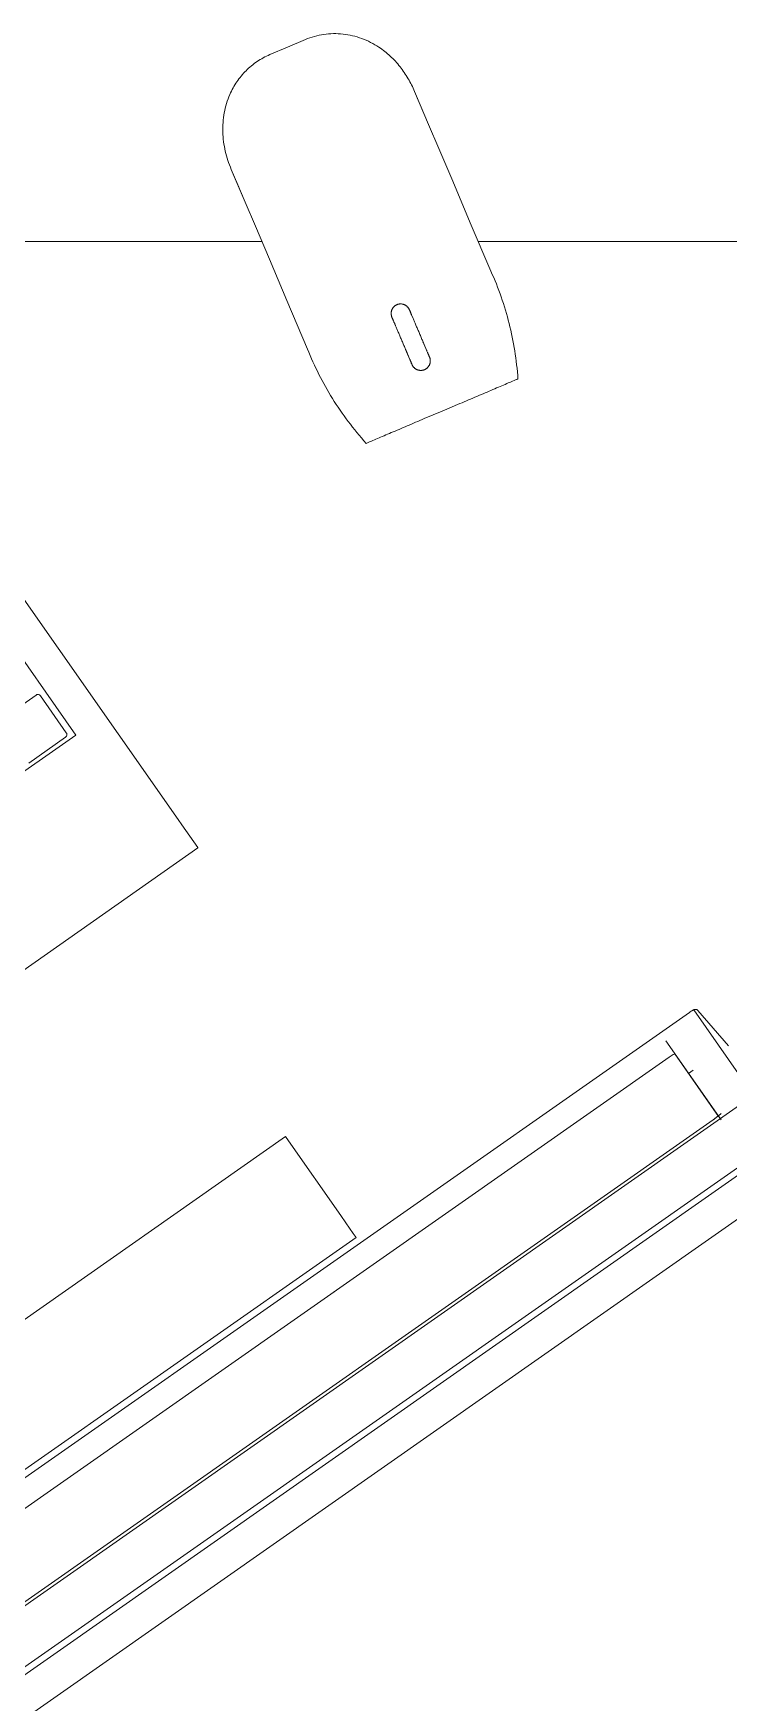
# Model space of a CAD drawing. Header units: inches. Extents: x 1 to 4637, y -664 to 702.
# Drawn here: x 2098.3 to 2106.82, y -361.86 to -341.4 of the extents above; entities that cross this region are included whole.
import ezdxf

# ---------------------------------------------------------------- set-up
doc = ezdxf.new("R2010")
doc.units = ezdxf.units.IN
doc.header["$MEASUREMENT"] = 0
doc.layers.add('I-FURN', color=30, linetype='Continuous', lineweight=9)

# ---------------------------------------------------------------- blocks, each defined once
blk = doc.blocks.new('Desk - Group 1 - No Side Chairs-V26-New Construction - Tel_Data_Elec Plan')
at = {"layer": 'I-FURN'}
for p, q in [((24.302, 25.788), (3.275, 11.065)), ((23.736, 25.927), (3.337, 11.643)), ((24.346, 25.725), (3.319, 11.001)), ((24.346, 25.725), (3.319, 11.001)), ((24.699, 25.221), (3.672, 10.497)), ((4.118, 10.764), (24.296, 24.892)), ((4.407, 9.447), (25.435, 24.17)), ((4.408, 9.447), (25.435, 24.17)), ((4.656, 9.996), (24.834, 24.124)), ((21.446, 21.272), (8.495, 12.204)), ((9.36, 10.969), (22.311, 20.037)), ((25.267, 17.82), (10.432, 7.432)), ((8.528, 12.155), (8.495, 12.204)), ((8.618, 12.028), (8.528, 12.155)), ((8.682, 11.937), (8.618, 12.028)), ((9.321, 11.023), (8.682, 11.937)), ((9.36, 10.969), (9.321, 11.023)), ((4.699, 9.797), (4.021, 10.765)), ((4.05, 10.723), (4.588, 9.956)), ((3.626, 10.458), (4.355, 9.416)), ((4.42, 10.196), (4.362, 10.156)), ((4.42, 10.196), (4.362, 10.156)), ((3.928, 9.858), (4.306, 9.422)), ((11.93, 6.048), (14.413, 7.787)), ((10.435, 7.428), (10.432, 7.432)), ((10.63, 7.15), (10.435, 7.428)), ((10.677, 7.082), (10.63, 7.15)), ((13.811, 2.607), (10.677, 7.082)), ((12.056, 6.074), (12.507, 6.391)), ((14.075, 2.984), (11.93, 6.048)), ((12.363, 5.567), (12.046, 6.02)), ((12.869, 5.874), (12.417, 5.558)), ((7.44, 2.078), (7.223, 1.986)), ((7.658, 2.17), (7.44, 2.078)), ((6.996, 0), (0, 0)), ((0, 0), (6.996, 0)), ((20, 0), (9.648, 0)), ((9.648, 0), (72, 0)), ((10.024, -0.885), (9.852, -0.481)), ((7.605, -1.435), (7.777, -1.839)), ((9.116, -2.476), (9.334, -2.384)), ((9.334, -2.384), (9.551, -2.291))]:
    blk.add_line(p, q, dxfattribs=at)
at = {"layer": 'I-FURN', "flags": 128}
for points in [[(4.021, 10.687), (4.021, 10.688), (4.022, 10.688), (4.023, 10.689), (4.024, 10.69), (4.025, 10.692), (4.027, 10.693), (4.029, 10.695), (4.031, 10.697), (4.034, 10.699), (4.036, 10.701), (4.039, 10.704), (4.042, 10.706), (4.045, 10.709), (4.048, 10.711), (4.052, 10.714), (4.055, 10.717), (4.059, 10.72), (4.063, 10.723), (4.067, 10.726), (4.071, 10.729), (4.075, 10.732), (4.079, 10.735), (4.083, 10.738), (4.088, 10.742), (4.092, 10.745), (4.097, 10.748), (4.101, 10.751), (4.106, 10.755), (4.11, 10.758), (4.115, 10.761), (4.118, 10.764)], [(4.306, 9.422), (4.318, 9.413), (4.328, 9.41), (4.336, 9.41), (4.34, 9.41), (4.344, 9.411), (4.346, 9.411), (4.349, 9.412), (4.351, 9.413), (4.352, 9.413), (4.354, 9.414), (4.356, 9.415), (4.357, 9.415), (4.359, 9.416), (4.36, 9.417), (4.362, 9.418), (4.363, 9.419), (4.365, 9.42), (4.367, 9.42), (4.368, 9.421), (4.37, 9.422), (4.372, 9.423), (4.374, 9.424), (4.375, 9.426), (4.377, 9.427), (4.379, 9.428), (4.381, 9.429), (4.383, 9.43), (4.385, 9.431), (4.387, 9.433), (4.389, 9.434), (4.391, 9.435), (4.393, 9.437), (4.395, 9.438), (4.397, 9.439), (4.399, 9.441), (4.401, 9.442), (4.403, 9.444), (4.405, 9.445), (4.407, 9.447), (4.407, 9.447)], [(7.594, 1.418), (7.592, 1.422), (7.591, 1.426), (7.589, 1.431), (7.588, 1.435), (7.587, 1.44), (7.586, 1.444), (7.585, 1.449), (7.585, 1.454), (7.585, 1.458), (7.585, 1.463), (7.585, 1.468), (7.585, 1.472), (7.585, 1.477), (7.586, 1.481), (7.587, 1.486), (7.588, 1.491), (7.589, 1.495), (7.59, 1.5), (7.592, 1.504), (7.594, 1.508), (7.596, 1.513), (7.598, 1.517), (7.6, 1.521), (7.602, 1.525), (7.605, 1.529), (7.608, 1.532), (7.61, 1.536), (7.613, 1.54), (7.617, 1.543), (7.62, 1.546), (7.623, 1.55), (7.627, 1.553), (7.63, 1.556), (7.634, 1.558), (7.638, 1.561), (7.642, 1.563), (7.646, 1.566), (7.65, 1.568), (7.654, 1.57), (7.659, 1.572), (7.663, 1.573), (7.668, 1.575), (7.672, 1.576), (7.677, 1.577), (7.681, 1.578), (7.686, 1.578), (7.69, 1.579), (7.695, 1.579), (7.7, 1.579), (7.704, 1.579), (7.709, 1.579), (7.714, 1.579), (7.718, 1.578), (7.723, 1.577), (7.727, 1.576), (7.732, 1.575), (7.736, 1.574), (7.741, 1.573), (7.745, 1.571), (7.749, 1.569), (7.754, 1.567), (7.758, 1.565), (7.762, 1.562), (7.766, 1.56), (7.769, 1.557), (7.773, 1.554), (7.777, 1.552), (7.78, 1.548), (7.784, 1.545), (7.787, 1.542), (7.79, 1.538), (7.793, 1.535), (7.796, 1.531), (7.798, 1.527), (7.801, 1.523), (7.803, 1.519), (7.805, 1.515), (7.807, 1.511), (7.808, 1.509)], [(7.932, 1.217), (7.927, 1.229), (7.922, 1.241), (7.917, 1.252), (7.912, 1.264), (7.907, 1.275), (7.902, 1.287), (7.898, 1.298), (7.893, 1.309), (7.888, 1.32), (7.884, 1.331), (7.879, 1.341), (7.875, 1.352), (7.87, 1.362), (7.866, 1.372), (7.862, 1.382), (7.858, 1.391), (7.854, 1.4), (7.85, 1.409), (7.847, 1.418), (7.843, 1.426), (7.84, 1.434), (7.837, 1.442), (7.834, 1.449), (7.831, 1.456), (7.828, 1.462), (7.825, 1.468), (7.823, 1.474), (7.821, 1.479), (7.819, 1.484), (7.817, 1.489), (7.815, 1.493), (7.813, 1.496), (7.812, 1.499), (7.811, 1.502), (7.81, 1.504), (7.809, 1.506), (7.809, 1.507), (7.808, 1.508), (7.808, 1.509)], [(7.808, 1.509), (7.808, 1.508), (7.809, 1.508), (7.809, 1.506), (7.81, 1.505), (7.811, 1.503), (7.812, 1.5), (7.813, 1.497), (7.815, 1.494), (7.816, 1.49), (7.818, 1.486), (7.82, 1.481), (7.822, 1.476), (7.825, 1.47), (7.827, 1.464), (7.83, 1.458), (7.833, 1.451), (7.836, 1.444), (7.839, 1.436), (7.842, 1.428), (7.846, 1.42), (7.849, 1.412), (7.853, 1.403), (7.857, 1.394), (7.861, 1.384), (7.865, 1.375), (7.869, 1.365), (7.874, 1.355), (7.878, 1.344), (7.882, 1.334), (7.887, 1.323)], [(7.674, 1.229), (7.669, 1.24), (7.665, 1.25), (7.66, 1.261), (7.656, 1.271), (7.652, 1.281), (7.648, 1.291), (7.644, 1.3), (7.64, 1.309), (7.636, 1.318), (7.632, 1.327), (7.629, 1.335), (7.625, 1.343), (7.622, 1.351), (7.619, 1.358), (7.616, 1.365), (7.613, 1.371), (7.611, 1.377), (7.608, 1.383), (7.606, 1.388), (7.604, 1.393), (7.602, 1.398), (7.601, 1.402), (7.599, 1.405), (7.598, 1.408), (7.597, 1.411), (7.596, 1.413), (7.595, 1.415), (7.594, 1.416), (7.594, 1.417), (7.594, 1.418)], [(7.594, 1.418), (7.594, 1.417), (7.594, 1.417), (7.595, 1.415), (7.595, 1.414), (7.596, 1.412), (7.597, 1.409), (7.599, 1.406), (7.6, 1.403), (7.602, 1.399), (7.604, 1.395), (7.606, 1.39), (7.608, 1.385), (7.61, 1.379), (7.613, 1.373), (7.615, 1.367), (7.618, 1.36), (7.621, 1.353), (7.625, 1.345), (7.628, 1.337), (7.631, 1.329), (7.635, 1.321), (7.639, 1.312), (7.643, 1.303), (7.647, 1.293), (7.651, 1.284), (7.655, 1.274), (7.659, 1.264), (7.664, 1.253), (7.668, 1.243), (7.673, 1.232), (7.677, 1.221), (7.682, 1.21), (7.687, 1.199), (7.692, 1.187), (7.696, 1.176), (7.701, 1.164), (7.706, 1.153), (7.711, 1.141), (7.716, 1.13), (7.717, 1.126)], [(10.024, -0.885), (9.943, -0.694), (9.852, -0.481), (9.728, -0.189), (9.557, 0.215), (9.341, 0.724), (9.089, 1.317)], [(7.717, 1.126), (7.722, 1.115), (7.727, 1.103), (7.732, 1.092), (7.737, 1.08), (7.742, 1.069), (7.747, 1.057), (7.752, 1.046), (7.756, 1.035), (7.761, 1.024), (7.766, 1.013), (7.77, 1.002), (7.775, 0.992), (7.779, 0.982), (7.783, 0.972), (7.787, 0.962), (7.791, 0.953), (7.795, 0.943), (7.799, 0.934), (7.803, 0.926), (7.806, 0.918), (7.809, 0.91), (7.813, 0.902), (7.816, 0.895), (7.819, 0.888), (7.821, 0.881), (7.824, 0.875), (7.826, 0.87), (7.829, 0.864), (7.831, 0.86), (7.833, 0.855), (7.834, 0.851), (7.836, 0.848), (7.837, 0.844), (7.838, 0.842), (7.839, 0.84), (7.84, 0.838), (7.841, 0.836), (7.841, 0.836), (7.841, 0.835)], [(8.055, 0.926), (8.055, 0.927), (8.055, 0.927), (8.055, 0.928), (8.054, 0.93), (8.053, 0.932), (8.052, 0.935), (8.051, 0.938), (8.049, 0.941), (8.048, 0.945), (8.046, 0.949), (8.044, 0.954), (8.041, 0.959), (8.039, 0.965), (8.037, 0.971), (8.034, 0.977), (8.031, 0.984), (8.028, 0.991), (8.025, 0.999), (8.021, 1.006), (8.018, 1.015), (8.014, 1.023), (8.011, 1.032), (8.007, 1.041), (8.003, 1.05), (7.999, 1.06), (7.994, 1.07), (7.99, 1.08), (7.986, 1.091), (7.981, 1.101), (7.977, 1.112), (7.972, 1.123), (7.967, 1.134), (7.963, 1.145), (7.958, 1.157), (7.953, 1.168), (7.948, 1.179), (7.943, 1.191), (7.938, 1.203), (7.933, 1.214), (7.932, 1.217)], [(8.01, 1.034), (8.013, 1.025), (8.017, 1.017), (8.02, 1.009), (8.024, 1.001), (8.027, 0.993), (8.03, 0.986), (8.033, 0.979), (8.036, 0.972), (8.038, 0.966), (8.041, 0.961), (8.043, 0.955), (8.045, 0.951), (8.047, 0.946), (8.049, 0.942), (8.05, 0.939), (8.052, 0.935), (8.053, 0.933), (8.054, 0.931), (8.054, 0.929), (8.055, 0.927), (8.055, 0.927), (8.055, 0.926)], [(7.841, 0.835), (7.841, 0.836), (7.841, 0.836), (7.84, 0.837), (7.839, 0.839), (7.839, 0.841), (7.837, 0.844), (7.836, 0.847), (7.835, 0.85), (7.833, 0.854), (7.831, 0.858), (7.829, 0.863), (7.827, 0.868), (7.825, 0.874), (7.822, 0.88), (7.819, 0.886), (7.817, 0.893), (7.814, 0.9), (7.81, 0.908), (7.807, 0.915), (7.804, 0.924), (7.8, 0.932), (7.796, 0.941)], [(8.055, 0.926), (8.057, 0.922), (8.059, 0.918), (8.06, 0.913), (8.061, 0.909), (8.062, 0.904), (8.063, 0.9), (8.064, 0.895), (8.064, 0.89), (8.065, 0.886), (8.065, 0.881), (8.065, 0.876), (8.064, 0.872), (8.064, 0.867), (8.063, 0.862), (8.062, 0.858), (8.061, 0.853), (8.06, 0.849), (8.059, 0.844), (8.057, 0.84), (8.056, 0.836), (8.054, 0.831), (8.052, 0.827), (8.049, 0.823), (8.047, 0.819), (8.044, 0.815), (8.042, 0.811), (8.039, 0.808), (8.036, 0.804), (8.033, 0.801), (8.029, 0.797), (8.026, 0.794), (8.023, 0.791), (8.019, 0.788), (8.015, 0.785), (8.011, 0.783), (8.007, 0.78), (8.003, 0.778), (7.999, 0.776), (7.995, 0.774), (7.991, 0.772), (7.986, 0.771), (7.982, 0.769), (7.977, 0.768), (7.973, 0.767), (7.968, 0.766), (7.964, 0.765), (7.959, 0.765), (7.954, 0.764), (7.95, 0.764), (7.945, 0.764), (7.94, 0.765), (7.936, 0.765), (7.931, 0.766), (7.926, 0.766), (7.922, 0.767), (7.917, 0.768), (7.913, 0.77), (7.909, 0.771), (7.904, 0.773), (7.9, 0.775), (7.896, 0.777), (7.892, 0.779), (7.888, 0.781), (7.884, 0.784), (7.88, 0.787), (7.876, 0.789), (7.873, 0.792), (7.869, 0.795), (7.866, 0.799), (7.862, 0.802), (7.859, 0.805), (7.856, 0.809), (7.854, 0.813), (7.851, 0.817), (7.849, 0.821), (7.846, 0.825), (7.844, 0.829), (7.842, 0.833), (7.841, 0.835)], [(6.842, 0.363), (7.094, -0.23), (7.31, -0.739), (7.481, -1.142), (7.605, -1.435), (7.696, -1.648), (7.777, -1.839)]]:
    blk.add_lwpolyline(points, dxfattribs=at)
at = {"layer": 'I-FURN'}
for centre, major_axis, start_param in [((4.652, 10.001), (0.0645, 0.0452), 3.141593), ((4.404, 9.451), (0.0493, 0.0345), 3.926991)]:
    blk.add_ellipse(centre, major_axis=major_axis, ratio=0.087156, start_param=start_param, end_param=4.712389, dxfattribs=at)
for points in [[(12.046, 6.02), (12.044, 6.023), (12.04, 6.03), (12.038, 6.043), (12.04, 6.055), (12.046, 6.066), (12.052, 6.072), (12.056, 6.074)], [(9.089, 1.317), (9.005, 1.529), (8.802, 1.934), (8.526, 2.299), (8.37, 2.473)], [(6.51, 1.683), (6.527, 1.451), (6.598, 0.998), (6.748, 0.571), (6.842, 0.363)]]:
    blk.add_open_spline(points, degree=3, dxfattribs=at)
for points, knots in [([(12.417, 5.558), (12.414, 5.555), (12.406, 5.552), (12.395, 5.55), (12.385, 5.552), (12.373, 5.556), (12.366, 5.562), (12.363, 5.567)], [0, 0, 0, 0, 0.2, 0.4, 0.55, 0.7, 1, 1, 1, 1]), ([(8.37, 2.473), (8.33, 2.455), (8.238, 2.417), (8.096, 2.356), (7.968, 2.302), (7.834, 2.245), (7.73, 2.201), (7.658, 2.17)], [-1, -1, -1, -1, -0.75, -0.5, -0.375, -0.25, 0, 0, 0, 0]), ([(7.223, 1.986), (7.15, 1.955), (7.046, 1.911), (6.912, 1.854), (6.784, 1.8), (6.642, 1.739), (6.551, 1.7), (6.51, 1.683)], [-1, -1, -1, -1, -0.75, -0.625, -0.5, -0.25, 0, 0, 0, 0]), ([(9.551, -2.291), (9.607, -2.267), (9.71, -2.211), (9.847, -2.098), (9.96, -1.961), (10.055, -1.787), (10.119, -1.579), (10.136, -1.342), (10.104, -1.106), (10.055, -0.957), (10.024, -0.885)], [-1, -1, -1, -1, -0.892857, -0.785714, -0.678571, -0.571429, -0.428571, -0.285714, -0.142857, 0, 0, 0, 0]), ([(7.777, -1.839), (7.799, -1.893), (7.839, -1.972), (7.902, -2.071), (7.954, -2.143), (8.012, -2.211), (8.095, -2.294), (8.227, -2.398), (8.421, -2.497), (8.653, -2.553), (8.892, -2.549), (9.042, -2.507), (9.116, -2.476)], [-1, -1, -1, -1, -0.892857, -0.839286, -0.785714, -0.732143, -0.678571, -0.571429, -0.428571, -0.285714, -0.142857, 0, 0, 0, 0])]:
    blk.add_open_spline(points, degree=3, knots=knots, dxfattribs=at)

msp = doc.modelspace()

# ---------------------------------------------------------------- block references
at = {"layer": 'I-FURN', "rotation": 180}
msp.add_blockref('Desk - Group 1 - No Side Chairs-V26-New Construction - Tel_Data_Elec Plan', (2110.751, -343.951), dxfattribs=at)

doc.saveas('drawing.dxf')
